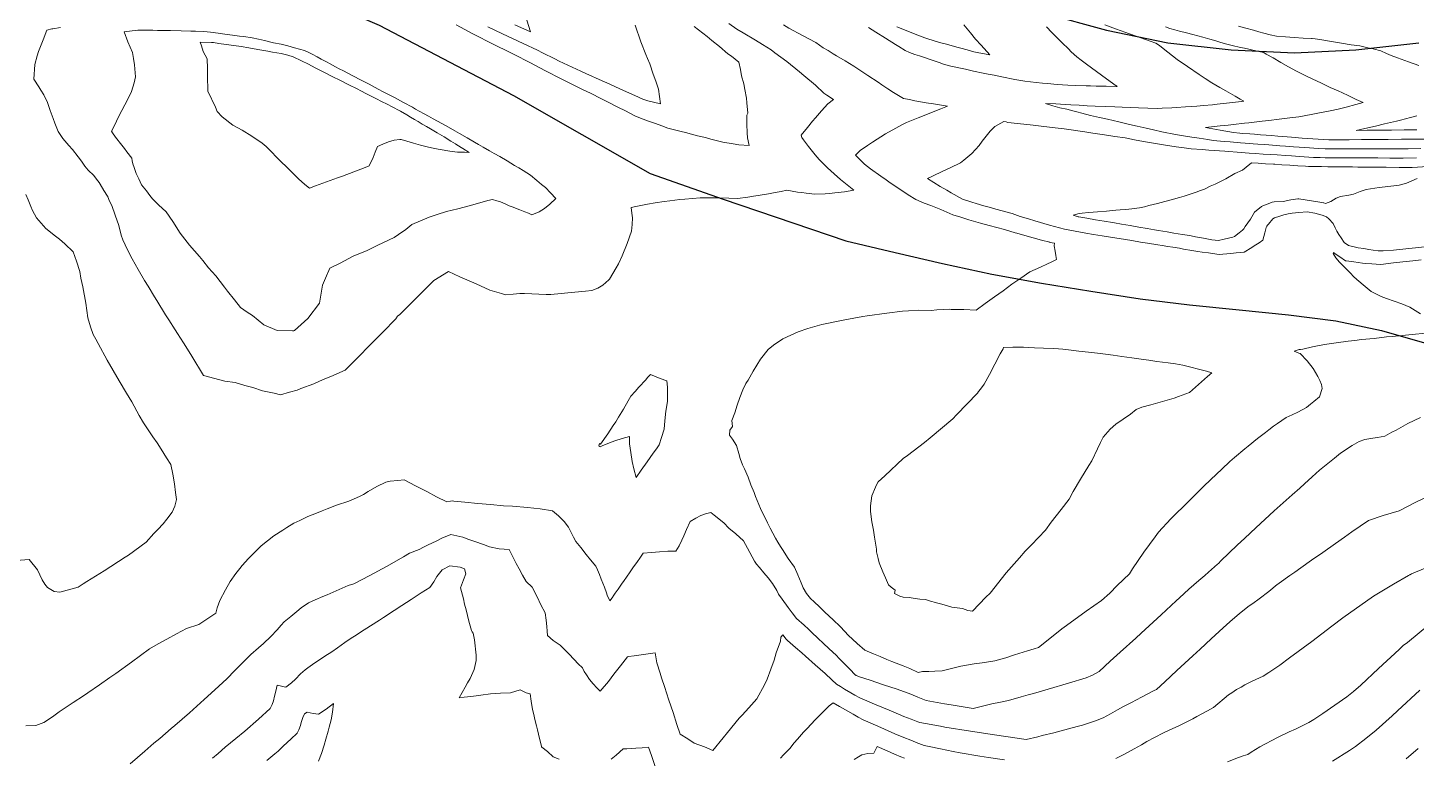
# Model space of a CAD drawing. Header units: inches. Extents: x 11351264 to 11356330, y 6702313 to 6706468.
# Drawn here: x 11355125 to 11355828, y 6704514 to 6704884 of the extents above; entities that cross this region are included whole.
import ezdxf

# ---------------------------------------------------------------- set-up
doc = ezdxf.new("R2010")
doc.units = ezdxf.units.IN
doc.header["$MEASUREMENT"] = 0
doc.layers.add('Shumate_Contours_clip1', color=7, linetype='Continuous', lineweight=0)
doc.layers.add('Shumate_Streets_clip1', color=7, linetype='Continuous')

msp = doc.modelspace()

# ---------------------------------------------------------------- linework, layer by layer
at = {"layer": 'Shumate_Contours_clip1'}
for points, elevation in [([(11355371.69, 6704885.25), (11355379.58, 6704881.65), (11355377.65, 6704887.57)], 1388), ([(11355141.74, 6704883.79), (11355137.88, 6704883.24), (11355137.42, 6704883.14), (11355134.82, 6704882.46), (11355132.97, 6704877.67), (11355130.68, 6704871.77), (11355130.01, 6704869.48), (11355128.81, 6704865.18), (11355128.25, 6704857.71), (11355130.78, 6704853.85), (11355131.83, 6704852.11), (11355133.29, 6704849.83), (11355135.25, 6704845.95), (11355136.61, 6704841.92), (11355138.04, 6704837.78), (11355138.98, 6704835.52), (11355140.56, 6704831.18), (11355142.96, 6704827.77), (11355145.95, 6704824.22), (11355147.82, 6704822.05), (11355150.67, 6704818.41), (11355152.44, 6704816.3), (11355154.07, 6704813.71), (11355155.76, 6704811.75), (11355158.65, 6704808.92), (11355159.99, 6704807.18), (11355161.31, 6704805.37), (11355161.92, 6704804.52), (11355163.78, 6704801.43), (11355165.63, 6704798.55), (11355165.67, 6704798.4), (11355165.75, 6704798.22), (11355166.63, 6704796.04), (11355167.7, 6704793.72), (11355169.47, 6704788.84), (11355171.24, 6704783.61), (11355172.51, 6704778.79), (11355173.34, 6704776.46), (11355174.42, 6704773.82), (11355176.25, 6704770.35), (11355177.97, 6704766.84), (11355181.1, 6704761.36), (11355184.25, 6704755.84), (11355186.05, 6704753.03), (11355189.28, 6704747.62), (11355190.51, 6704745.74), (11355194.94, 6704738.44), (11355196.59, 6704735.92), (11355199.76, 6704730.94), (11355200.94, 6704728.99), (11355204.03, 6704724.28), (11355206.83, 6704719.82), (11355208.26, 6704717.63), (11355214.19, 6704707.79), (11355224.97, 6704704.97), (11355230.07, 6704704.33), (11355235.05, 6704702.68), (11355239.01, 6704701.65), (11355244.04, 6704700.04), (11355249.82, 6704698.87), (11355253.14, 6704698), (11355257.63, 6704699.4), (11355261.45, 6704700.35), (11355263.36, 6704701.16), (11355269.94, 6704703.6), (11355274.73, 6704705.72), (11355278.53, 6704707.37), (11355285.72, 6704710.57), (11355292.47, 6704717.29), (11355298.12, 6704722.98), (11355304.86, 6704729.73), (11355311.43, 6704736.47), (11355312.2, 6704737.74), (11355313.5, 6704738.63), (11355319.2, 6704744.31), (11355324.67, 6704749.88), (11355330.59, 6704755.92), (11355338.09, 6704760.39), (11355343.71, 6704757.78), (11355352.09, 6704754.19), (11355359.05, 6704751.03), (11355364.85, 6704749.27), (11355366.86, 6704748.55), (11355370.72, 6704748.89), (11355374.13, 6704749.34), (11355376.45, 6704749.27), (11355387.41, 6704748.85), (11355389.89, 6704748.81), (11355401.95, 6704749.97), (11355407.31, 6704750.41), (11355410.52, 6704750.86), (11355413.64, 6704752.04), (11355416.15, 6704753.46), (11355419.2, 6704756.27), (11355419.38, 6704756.37), (11355419.52, 6704756.61), (11355422.88, 6704762.2), (11355424, 6704764.34), (11355425.93, 6704768.31), (11355428.46, 6704774.53), (11355430.65, 6704780.8), (11355430.94, 6704784.14), (11355431.19, 6704787.63), (11355430.86, 6704789.93), (11355430.42, 6704792.84), (11355432.88, 6704793.32), (11355436.27, 6704793.95), (11355438.68, 6704794.4), (11355442.69, 6704795.11), (11355447.13, 6704795.86), (11355449.95, 6704796.18), (11355452.54, 6704796.53), (11355455.05, 6704796.89), (11355457.68, 6704797.05), (11355465.31, 6704797.61), (11355471, 6704797.63), (11355475.16, 6704797.66), (11355479.95, 6704797.45), (11355484.29, 6704797.26), (11355489.52, 6704798.03), (11355492.43, 6704798.49), (11355494.73, 6704798.88), (11355499.95, 6704799.73), (11355503.26, 6704800.38), (11355506.4, 6704800.85), (11355509.2, 6704801.55), (11355514.68, 6704800.6), (11355516.8, 6704800.33), (11355519.05, 6704799.97), (11355523.33, 6704799.47), (11355528.54, 6704799.68), (11355530.83, 6704799.9), (11355533.55, 6704800.14), (11355538.42, 6704800.78), (11355543.16, 6704801.58), (11355536.38, 6704806.99), (11355533.1, 6704809.85), (11355529.81, 6704812.87), (11355525.64, 6704817.11), (11355523.52, 6704819.42), (11355520.13, 6704823.61), (11355517.64, 6704826.96), (11355516.77, 6704828.27), (11355516.42, 6704829.36), (11355519.65, 6704833.29), (11355522.24, 6704836.46), (11355523.72, 6704838.19), (11355526.71, 6704841.68), (11355530.01, 6704845.27), (11355532.76, 6704847.42), (11355529.45, 6704849.6), (11355528, 6704850.68), (11355523.76, 6704854.61), (11355517.9, 6704859.53), (11355515.61, 6704861.41), (11355509.21, 6704866.65), (11355503.23, 6704871.06), (11355501.31, 6704872.57), (11355496.96, 6704875.24), (11355493.38, 6704877.4), (11355487.12, 6704881.19), (11355483.92, 6704882.93), (11355479.88, 6704885.86)], 1394), ([(11355341.97, 6704885.13), (11355350.37, 6704880.7), (11355352.42, 6704879.63), (11355358.94, 6704876.21), (11355371.01, 6704870.29), (11355379.52, 6704865.9), (11355386.82, 6704862.12), (11355395.35, 6704857.72), (11355406.21, 6704852.39), (11355409.96, 6704850.58), (11355415.53, 6704847.68), (11355418.56, 6704846.19), (11355424.07, 6704843.34), (11355427.28, 6704841.8), (11355432.63, 6704839.05), (11355436.56, 6704837.55), (11355439.32, 6704836.51), (11355442.81, 6704835.2), (11355446.03, 6704834.02), (11355449.02, 6704832.9), (11355455.75, 6704831.2), (11355457.89, 6704830.64), (11355464.07, 6704829.07), (11355468.05, 6704828.21), (11355470.84, 6704827.38), (11355476.91, 6704825.8), (11355482.07, 6704824.99), (11355484.95, 6704824.56), (11355490.12, 6704824.07), (11355489.39, 6704828.08), (11355489.12, 6704830.52), (11355489.05, 6704834.86), (11355488.9, 6704839.46), (11355489.43, 6704840.5), (11355488.98, 6704845.66), (11355488.88, 6704848.01), (11355487.93, 6704852.42), (11355487.46, 6704855.35), (11355486.35, 6704859.41), (11355485.79, 6704862.64), (11355484.88, 6704866.35), (11355481.27, 6704869.3), (11355479.44, 6704870.53), (11355475.16, 6704874.19), (11355471.33, 6704877.19), (11355468.88, 6704879.24), (11355462.41, 6704884.27)], 1392), ([(11355357.96, 6704884.17), (11355365.36, 6704880.63), (11355370.49, 6704878.23), (11355375.8, 6704875.68), (11355383.04, 6704872.3), (11355385.63, 6704871), (11355391.89, 6704867.97), (11355394.12, 6704866.85), (11355404.94, 6704861.81), (11355407.61, 6704860.58), (11355415.75, 6704856.84), (11355418.14, 6704855.8), (11355426.55, 6704851.94), (11355432.38, 6704849.44), (11355436.39, 6704847.65), (11355438.9, 6704846.69), (11355445.34, 6704845.28), (11355444.29, 6704852.61), (11355442.88, 6704856.67), (11355441.62, 6704860.31), (11355439.84, 6704865.41), (11355438.65, 6704868.21), (11355437.92, 6704870.1), (11355435.36, 6704876.56), (11355432.45, 6704885.03)], 1390), ([(11355832.41, 6704729.17), (11355825.59, 6704728.57), (11355818.76, 6704727.9), (11355815.4, 6704727.52), (11355812.64, 6704727.28), (11355806.42, 6704726.51), (11355799.85, 6704725.97), (11355796.55, 6704725.53), (11355793.18, 6704725.19), (11355787.19, 6704724.4), (11355781.2, 6704723.49), (11355775.2, 6704722.32), (11355770.33, 6704721.05), (11355769.08, 6704720.97), (11355768.39, 6704720.96), (11355765.83, 6704720.12), (11355768.22, 6704719.07), (11355768.84, 6704718.86), (11355772.52, 6704715.23), (11355775.45, 6704711.39), (11355777.86, 6704707.28), (11355778.9, 6704705.23), (11355779.7, 6704703.23), (11355780.05, 6704701.14), (11355778.75, 6704696.96), (11355775.81, 6704694.71), (11355774.12, 6704693.33), (11355772.13, 6704691.55), (11355767.68, 6704689.18), (11355764.9, 6704687.97), (11355761.88, 6704686.53), (11355759.68, 6704685.02), (11355757.44, 6704683.5), (11355755.45, 6704682.11), (11355753.02, 6704680.32), (11355751.34, 6704679.05), (11355747.34, 6704675.85), (11355742.53, 6704672.02), (11355740.99, 6704670.73), (11355735.68, 6704666.34), (11355733.4, 6704664.3), (11355729.2, 6704660.48), (11355726.54, 6704657.91), (11355720.39, 6704651.95), (11355714.31, 6704645.88), (11355709.7, 6704641.43), (11355706.36, 6704638.09), (11355703.47, 6704635.36), (11355697.26, 6704628.58), (11355695.56, 6704626.24), (11355689.82, 6704618.36), (11355684.1, 6704609.95), (11355682.49, 6704607.49), (11355676.39, 6704601.59), (11355672.54, 6704597.77), (11355668.38, 6704593.95), (11355660.71, 6704588.63), (11355650.65, 6704581.38), (11355648.29, 6704579.59), (11355644.03, 6704576.19), (11355636.53, 6704570.27), (11355634.29, 6704569.59), (11355630.99, 6704568.55), (11355624.35, 6704566.49), (11355619.97, 6704565.05), (11355614.42, 6704563.39), (11355608.06, 6704562.45), (11355603.94, 6704561.89), (11355597.24, 6704560.73), (11355587.75, 6704558.47), (11355584.05, 6704558.21), (11355581.08, 6704558.15), (11355577.9, 6704558.09), (11355575.59, 6704557.6), (11355571.44, 6704559.52), (11355568.13, 6704561), (11355562.3, 6704563.17), (11355559.86, 6704564.19), (11355556.39, 6704565.64), (11355553.04, 6704567.02), (11355548.76, 6704568.84), (11355544.83, 6704572.23), (11355540.21, 6704576.46), (11355538.64, 6704578.29), (11355536.28, 6704580.88), (11355532.69, 6704584.24), (11355528.43, 6704588.16), (11355525.68, 6704590.74), (11355523.11, 6704593.27), (11355521.19, 6704594.98), (11355519.24, 6704597.44), (11355517.53, 6704600.36), (11355516.42, 6704602.86), (11355514.77, 6704606.89), (11355513.03, 6704610.85), (11355509.95, 6704615.21), (11355508.73, 6704617.16), (11355507.32, 6704619.33), (11355506.06, 6704621.33), (11355504.7, 6704623.44), (11355503.41, 6704625.5), (11355500.83, 6704630.52), (11355499.49, 6704633.21), (11355495.82, 6704640.48), (11355493.38, 6704646.51), (11355492.61, 6704648.64), (11355491.04, 6704652.5), (11355489.67, 6704656.42), (11355487.88, 6704660.54), (11355486.86, 6704662.6), (11355485.68, 6704665.79), (11355484.88, 6704668.37), (11355483.69, 6704672.37), (11355481.73, 6704675.6), (11355480.13, 6704677.58), (11355480.36, 6704680.2), (11355481.81, 6704681.93), (11355481.38, 6704685.06), (11355482.95, 6704688.88), (11355484.1, 6704692.72), (11355485.42, 6704696.6), (11355487, 6704700.53), (11355488.51, 6704703.71), (11355488.88, 6704704.28), (11355489.68, 6704705.5), (11355492.14, 6704709.95), (11355495.86, 6704716.12), (11355499.77, 6704720.98), (11355502.5, 6704723.1), (11355507.16, 6704726.39), (11355511.32, 6704728.27), (11355514.89, 6704729.89), (11355519.83, 6704731.5), (11355526.91, 6704733.58), (11355535.97, 6704735.46), (11355538.62, 6704735.99), (11355547.68, 6704737.62), (11355549.86, 6704737.96), (11355559.75, 6704739.35), (11355567.8, 6704740.37), (11355570.77, 6704740.57), (11355575.97, 6704740.77), (11355582.27, 6704740.76), (11355585.02, 6704741), (11355591.46, 6704741.33), (11355592.4, 6704741.23), (11355594.88, 6704741.17), (11355598.68, 6704741.11), (11355604.97, 6704740.93), (11355609.63, 6704744.21), (11355614.27, 6704747.51), (11355618.65, 6704750.69), (11355623.1, 6704753.97), (11355627.53, 6704757.11), (11355632.11, 6704760.2), (11355637.55, 6704762.63), (11355641.07, 6704764.32), (11355642.95, 6704765.18), (11355645.62, 6704766.52), (11355645.31, 6704768.58), (11355644.9, 6704770.65), (11355644.49, 6704773.45), (11355644.64, 6704774.78), (11355642.33, 6704775.15), (11355642.19, 6704775.19), (11355638.08, 6704776.31), (11355633.88, 6704777.46), (11355629.69, 6704778.62), (11355625.49, 6704779.78), (11355624.7, 6704780.04), (11355619.25, 6704781.58), (11355615.41, 6704782.66), (11355611.55, 6704783.73), (11355607.17, 6704784.91), (11355601.29, 6704786.6), (11355597.24, 6704787.83), (11355593.2, 6704789.08), (11355587.08, 6704791.84), (11355582.12, 6704793.75), (11355578.74, 6704795.03), (11355574.52, 6704796.79), (11355570.66, 6704799.27), (11355566.4, 6704801.98), (11355561.54, 6704805.27), (11355559.44, 6704806.75), (11355556.73, 6704808.61), (11355551.56, 6704812.29), (11355548.45, 6704814.76), (11355543.95, 6704819.26), (11355546.37, 6704821.69), (11355550.01, 6704824.11), (11355552.58, 6704825.85), (11355559.12, 6704830), (11355564.32, 6704832.87), (11355567.8, 6704834.73), (11355569.73, 6704835.77), (11355575.58, 6704838.22), (11355579.51, 6704839.65), (11355583.31, 6704841.16), (11355587.07, 6704842.7), (11355590.51, 6704844.06), (11355585.36, 6704844.84), (11355583.37, 6704845.18), (11355579.67, 6704845.76), (11355573.97, 6704846.81), (11355571.33, 6704847.35), (11355568.27, 6704847.98), (11355563.2, 6704851.01), (11355560.35, 6704852.81), (11355557.28, 6704854.89), (11355555.41, 6704856.13), (11355550.21, 6704859.6), (11355543.04, 6704864.2), (11355538.75, 6704866.91), (11355534.42, 6704869.58), (11355532.66, 6704870.58), (11355530.05, 6704872.21), (11355527.61, 6704873.59), (11355523.88, 6704876.25), (11355517.15, 6704879.79), (11355510.2, 6704883.44), (11355507.47, 6704885.18)], 1396), ([(11355640.53, 6704884.1), (11355643.29, 6704881.29), (11355645.92, 6704878.67), (11355648.52, 6704876.03), (11355651.66, 6704873.02), (11355653.14, 6704871.59), (11355655.86, 6704869.03), (11355658.15, 6704867.31), (11355660.85, 6704865.23), (11355665.87, 6704861.52), (11355670.9, 6704857.84), (11355675.76, 6704854.37), (11355675.93, 6704854.25), (11355676.25, 6704854.02), (11355675.95, 6704854.03), (11355675.88, 6704854.03), (11355670.84, 6704854.13), (11355665.72, 6704854.23), (11355662.84, 6704854.3), (11355660.59, 6704854.34), (11355655.46, 6704854.45), (11355651.36, 6704854.67), (11355645.91, 6704854.98), (11355641.06, 6704855.45), (11355638.55, 6704855.71), (11355635.32, 6704856.03), (11355629.57, 6704856.64), (11355624.5, 6704857.58), (11355618.02, 6704858.86), (11355614.09, 6704859.65), (11355611.12, 6704860.25), (11355608.59, 6704860.74), (11355603.63, 6704861.81), (11355599.55, 6704862.69), (11355592.25, 6704864.27), (11355588.54, 6704865.28), (11355586.32, 6704866.05), (11355583.7, 6704866.94), (11355581.29, 6704867.78), (11355578.87, 6704868.6), (11355576.26, 6704869.5), (11355574.03, 6704870.26), (11355571.23, 6704871.23), (11355569.07, 6704872.17), (11355565.9, 6704874.19), (11355564.11, 6704875.27), (11355559.14, 6704878.39), (11355554.16, 6704881.52), (11355550.59, 6704883.8)], 1398), ([(11355598.72, 6704885.17), (11355602.09, 6704881.16), (11355604.69, 6704878.01), (11355607.5, 6704874.87), (11355611.93, 6704870.05), (11355605.51, 6704871.25), (11355603.89, 6704871.61), (11355600.37, 6704872.54), (11355597.21, 6704873.39), (11355595.16, 6704873.94), (11355589.94, 6704875.34), (11355587.74, 6704875.93), (11355584.72, 6704876.74), (11355578.99, 6704878.63), (11355574.94, 6704880.18), (11355573.02, 6704880.96), (11355569.91, 6704882.17), (11355567.1, 6704883.35), (11355564.85, 6704884.24)], 1400), ([(11355670.07, 6704885.22), (11355675.5, 6704883.22), (11355678.31, 6704882.2), (11355680.24, 6704881.48), (11355682.64, 6704880.6), (11355686.37, 6704879.29), (11355690.11, 6704877.99), (11355693.07, 6704876.98), (11355695.97, 6704875.98), (11355697.66, 6704874.76), (11355699.63, 6704873.16), (11355701.94, 6704871.32), (11355704.28, 6704869.51), (11355706.63, 6704867.71), (11355711.9, 6704864.06), (11355717.82, 6704860.12), (11355720.81, 6704858.1), (11355724.18, 6704855.91), (11355728.25, 6704853.55), (11355731.37, 6704851.74), (11355735.96, 6704849.15), (11355738.58, 6704847.65), (11355740.43, 6704846.62), (11355737.69, 6704846.31), (11355731.59, 6704845.6), (11355726.91, 6704845.04), (11355724.56, 6704844.77), (11355720.07, 6704844.34), (11355716.69, 6704844.01), (11355710.9, 6704843.68), (11355706.28, 6704843.4), (11355703.96, 6704843.27), (11355699.12, 6704843.02), (11355696.97, 6704842.91), (11355691.84, 6704843.07), (11355687.18, 6704843.21), (11355683.17, 6704843.36), (11355678.93, 6704843.53), (11355675.2, 6704843.69), (11355670.24, 6704843.91), (11355665.28, 6704844.08), (11355661.16, 6704844.29), (11355657.04, 6704844.51), (11355652.91, 6704844.73), (11355650.01, 6704844.9), (11355645.29, 6704845.16), (11355640.12, 6704845.44), (11355643.82, 6704844.21), (11355647.33, 6704843.12), (11355650.91, 6704842.49), (11355653.93, 6704841.67), (11355656, 6704841.17), (11355658.42, 6704840.52), (11355662.92, 6704839.39), (11355667.44, 6704838.3), (11355671.49, 6704837.48), (11355677.21, 6704836.09), (11355681.81, 6704835.01), (11355684.06, 6704834.49), (11355686.41, 6704833.94), (11355691, 6704832.88), (11355694.71, 6704832.01), (11355698.97, 6704831.03), (11355705.85, 6704829.78), (11355710.85, 6704828.92), (11355714.02, 6704828.43), (11355717.8, 6704827.79), (11355722.2, 6704827.13), (11355724.82, 6704826.69), (11355730.43, 6704826.22), (11355733.49, 6704825.94), (11355738.7, 6704825.51), (11355741.08, 6704825.32), (11355745.09, 6704825), (11355747.57, 6704824.82), (11355750.95, 6704824.6), (11355753.08, 6704824.44), (11355758.58, 6704824.04), (11355761.41, 6704823.83), (11355765.46, 6704823.53), (11355771.22, 6704823.11), (11355778.22, 6704822.61), (11355781.48, 6704822.54), (11355784.12, 6704822.49), (11355787.43, 6704822.45), (11355790.14, 6704822.43), (11355797, 6704822.5), (11355804, 6704822.54), (11355810.58, 6704822.51), (11355817.15, 6704822.46), (11355823.55, 6704822.54), (11355829.94, 6704822.62)], 1396), ([(11355700.86, 6704884.13), (11355703.01, 6704883.36), (11355705.58, 6704882.64), (11355707.91, 6704881.99), (11355711.42, 6704881.1), (11355714.62, 6704880.28), (11355719.58, 6704878.97), (11355723.19, 6704878.01), (11355726.25, 6704877.09), (11355728.78, 6704876.31), (11355731.82, 6704875.46), (11355734.45, 6704874.75), (11355738.66, 6704873.77), (11355740.67, 6704873.31), (11355742.89, 6704872.8), (11355747.13, 6704871.85), (11355750.52, 6704871.11), (11355751.72, 6704870.42), (11355755.23, 6704868.41), (11355759.14, 6704866.18), (11355763.05, 6704863.96), (11355766.97, 6704861.74), (11355771.85, 6704859.38), (11355774.93, 6704857.92), (11355779.71, 6704855.64), (11355784.13, 6704853.53), (11355788.16, 6704851.74), (11355790.3, 6704850.76), (11355793.15, 6704849.42), (11355797.3, 6704847.5), (11355800.69, 6704845.93), (11355797.04, 6704844.89), (11355792.25, 6704843.52), (11355788.16, 6704842.58), (11355784.12, 6704841.76), (11355778.75, 6704840.71), (11355774.46, 6704839.86), (11355768.26, 6704838.68), (11355763.6, 6704838.1), (11355758.31, 6704837.45), (11355753.02, 6704836.82), (11355749.64, 6704836.43), (11355742.98, 6704835.68), (11355740.71, 6704835.42), (11355735.14, 6704834.8), (11355732.42, 6704834.51), (11355728.46, 6704834.08), (11355720.93, 6704833.27), (11355728.47, 6704831.89), (11355735.24, 6704830.7), (11355738.36, 6704830.41), (11355739.83, 6704830.28), (11355743.36, 6704829.99), (11355745.74, 6704829.82), (11355748.86, 6704829.57), (11355751.65, 6704829.36), (11355754.35, 6704829.14), (11355757.55, 6704828.91), (11355759.85, 6704828.72), (11355762.33, 6704828.53), (11355764.52, 6704828.35), (11355769.93, 6704827.94), (11355775.34, 6704827.52), (11355780.75, 6704827.11), (11355783.43, 6704827.05), (11355786.19, 6704827.01), (11355793.63, 6704827.09), (11355800, 6704827.16), (11355806.36, 6704827.22), (11355813.35, 6704827.21), (11355820.18, 6704827.28), (11355825.74, 6704827.33), (11355832.12, 6704827.39)], 1394), ([(11355737.7, 6704884.59), (11355741.49, 6704883.5), (11355745.25, 6704882.44), (11355747.95, 6704881.72), (11355750.51, 6704881.03), (11355753.75, 6704880.19), (11355756.98, 6704879.49), (11355761.4, 6704879.13), (11355765.89, 6704878.8), (11355770.41, 6704878.48), (11355774.7, 6704878.2), (11355774.9, 6704878.19), (11355776.47, 6704878.09), (11355779.8, 6704877.57), (11355784.8, 6704876.78), (11355789.79, 6704875.97), (11355794.77, 6704875.12), (11355799.09, 6704874.54), (11355803.18, 6704873.61), (11355805.91, 6704872.97), (11355809.7, 6704871.98), (11355812.63, 6704870.65), (11355814.98, 6704869.66), (11355818.21, 6704868.54), (11355823.64, 6704866.54), (11355828.85, 6704864.58)], 1392), ([(11355827.84, 6704839.12), (11355824.65, 6704838.27), (11355819.62, 6704837.02), (11355817.58, 6704836.51), (11355811.56, 6704835.07), (11355807.01, 6704833.9), (11355801.61, 6704832.72), (11355797.27, 6704831.79), (11355802.75, 6704831.86), (11355808.74, 6704831.92), (11355809.57, 6704831.92), (11355815.15, 6704831.98), (11355821.54, 6704832.05), (11355827.92, 6704832.11)], 1392), ([(11355831.81, 6704772.96), (11355827.22, 6704772.46), (11355823.95, 6704772.12), (11355816.16, 6704771.23), (11355810.91, 6704770.81), (11355808.36, 6704770.82), (11355805.79, 6704771.24), (11355803.61, 6704771.6), (11355801.1, 6704771.99), (11355798.27, 6704772.41), (11355793.32, 6704773.58), (11355791.23, 6704775.09), (11355789.7, 6704777.5), (11355788.43, 6704779.06), (11355787.41, 6704780.86), (11355786.68, 6704782.52), (11355785.65, 6704784.64), (11355783.48, 6704787.09), (11355782.16, 6704788.08), (11355780.1, 6704788.98), (11355776.36, 6704789.96), (11355772.39, 6704790.54), (11355768.21, 6704790.29), (11355764.92, 6704789.84), (11355762.85, 6704789.54), (11355761.4, 6704789.24), (11355760.58, 6704789.12), (11355758.68, 6704788.47), (11355755.96, 6704787.59), (11355755.1, 6704787.13), (11355752.81, 6704784.37), (11355752.36, 6704783.8), (11355752.07, 6704783.3), (11355751.74, 6704782.74), (11355750.98, 6704779.92), (11355749.94, 6704776.3), (11355748.21, 6704774.93), (11355745.62, 6704773.43), (11355744.49, 6704772.6), (11355740.51, 6704770.24), (11355736.58, 6704769.82), (11355733.75, 6704769.58), (11355729.81, 6704769.2), (11355727.85, 6704769.08), (11355724.56, 6704769.54), (11355722.49, 6704769.79), (11355719.27, 6704770.25), (11355717.12, 6704770.55), (11355714.06, 6704771.01), (11355709.91, 6704771.77), (11355707.81, 6704772.14), (11355704.46, 6704772.69), (11355702, 6704773.09), (11355699.03, 6704773.56), (11355696.83, 6704773.91), (11355691.66, 6704774.74), (11355688.07, 6704775.33), (11355683.71, 6704776.05), (11355680.58, 6704776.58), (11355675.08, 6704777.47), (11355668.66, 6704778.5), (11355664.3, 6704779.19), (11355660.51, 6704779.77), (11355655.02, 6704780.76), (11355649.67, 6704781.77), (11355642.07, 6704783.89), (11355634.66, 6704786.01), (11355631.46, 6704786.97), (11355627.29, 6704788.22), (11355623.16, 6704789.69), (11355615.02, 6704791.99), (11355611.6, 6704792.88), (11355608.81, 6704793.63), (11355604.95, 6704794.77), (11355602.79, 6704795.41), (11355598.04, 6704797.07), (11355592.35, 6704800.21), (11355590.23, 6704801.49), (11355586.72, 6704803.48), (11355580.36, 6704807.42), (11355582.91, 6704808.62), (11355588.06, 6704811.11), (11355591.82, 6704812.78), (11355597.1, 6704815.45), (11355598.76, 6704816.79), (11355602.78, 6704820.05), (11355606.47, 6704824.21), (11355608.07, 6704826.28), (11355612.08, 6704831.43), (11355614.5, 6704833.81), (11355618.95, 6704836.27), (11355620.18, 6704836.06), (11355621.08, 6704835.8), (11355629.03, 6704834.98), (11355633.89, 6704834.37), (11355639.25, 6704833.79), (11355646.4, 6704832.86), (11355649.56, 6704832.51), (11355659.93, 6704831.13), (11355664.1, 6704830.4), (11355669.89, 6704829.56), (11355675.13, 6704828.76), (11355680.39, 6704827.95), (11355685.17, 6704827), (11355689.57, 6704826.12), (11355696.71, 6704825), (11355700.82, 6704824.35), (11355706.09, 6704823.52), (11355710.28, 6704822.95), (11355713.84, 6704822.47), (11355719.25, 6704822.08), (11355722.78, 6704821.82), (11355730.77, 6704821.24), (11355739.03, 6704820.62), (11355743.16, 6704820.32), (11355746.28, 6704820.11), (11355750.24, 6704819.83), (11355757.31, 6704819.35), (11355761.49, 6704819.05), (11355764.54, 6704818.84), (11355768.58, 6704818.54), (11355775.67, 6704818.08), (11355778.94, 6704818.02), (11355781.5, 6704817.98), (11355784.81, 6704817.93), (11355788.11, 6704817.9), (11355790.77, 6704817.88), (11355794.09, 6704817.86), (11355801.65, 6704817.89), (11355808.22, 6704817.83), (11355814.3, 6704817.77), (11355820.96, 6704817.7), (11355827.76, 6704817.84)], 1398), ([(11355828.07, 6704807.44), (11355822.64, 6704805.08), (11355819, 6704804.11), (11355816.25, 6704803.73), (11355808.83, 6704802.95), (11355802.26, 6704801.93), (11355799.27, 6704800.92), (11355795.88, 6704799.58), (11355793.48, 6704799.09), (11355789.31, 6704798.28), (11355787.19, 6704797.45), (11355784.34, 6704795.82), (11355781.75, 6704794.76), (11355780.83, 6704795.09), (11355780.74, 6704795.11), (11355777.79, 6704795.62), (11355774.62, 6704796.16), (11355771.46, 6704796.69), (11355768.3, 6704797.22), (11355768.06, 6704797.22), (11355767.77, 6704797.2), (11355764.21, 6704796.58), (11355760.31, 6704795.86), (11355755.67, 6704795.62), (11355754.74, 6704795.4), (11355752.79, 6704794.69), (11355749.96, 6704793.6), (11355749.42, 6704793.24), (11355745.85, 6704790.41), (11355743.83, 6704786.96), (11355741.1, 6704783.14), (11355740.38, 6704781.98), (11355739.68, 6704781.33), (11355738, 6704780.01), (11355735.61, 6704778.1), (11355734.76, 6704777.74), (11355732.69, 6704777.29), (11355730.54, 6704776.79), (11355727.54, 6704776.12), (11355724.25, 6704776.51), (11355720.08, 6704777.27), (11355715.89, 6704778.01), (11355713.81, 6704778.37), (11355711.67, 6704778.74), (11355709.43, 6704779.13), (11355707.23, 6704779.5), (11355705.04, 6704779.87), (11355701.55, 6704780.46), (11355699.45, 6704780.8), (11355697.3, 6704781.16), (11355695.16, 6704781.53), (11355691.58, 6704782.13), (11355687.23, 6704782.87), (11355682.87, 6704783.61), (11355678.52, 6704784.36), (11355675.02, 6704784.95), (11355674, 6704785.12), (11355669.68, 6704785.86), (11355665.35, 6704786.59), (11355661.03, 6704787.33), (11355656.94, 6704788.03), (11355656.68, 6704788.08), (11355654.06, 6704788.87), (11355657.07, 6704789.67), (11355658.57, 6704789.9), (11355661.77, 6704790.19), (11355664.13, 6704790.39), (11355666.39, 6704790.59), (11355671, 6704790.98), (11355675.62, 6704791.41), (11355677.91, 6704791.54), (11355680.68, 6704791.71), (11355683.78, 6704792.04), (11355687.62, 6704792.6), (11355690.21, 6704793.19), (11355692.34, 6704793.74), (11355696.67, 6704794.87), (11355700.36, 6704795.79), (11355703.64, 6704796.68), (11355707.8, 6704797.82), (11355710.24, 6704798.55), (11355713.74, 6704799.68), (11355716.3, 6704800.52), (11355718.53, 6704801.41), (11355720.47, 6704802.1), (11355723.39, 6704803.53), (11355725.93, 6704804.65), (11355727.94, 6704805.67), (11355731.3, 6704807.32), (11355735.88, 6704809.94), (11355739.73, 6704811.63), (11355741.65, 6704813.11), (11355744.31, 6704815.41), (11355747.62, 6704815.2), (11355751.42, 6704814.95), (11355755.36, 6704814.69), (11355756.03, 6704814.64), (11355759.59, 6704814.41), (11355763.61, 6704814.15), (11355767.64, 6704813.88), (11355771.66, 6704813.61), (11355773.11, 6704813.52), (11355776.38, 6704813.48), (11355779.66, 6704813.44), (11355782.94, 6704813.4), (11355785.5, 6704813.38), (11355788.8, 6704813.34), (11355792.11, 6704813.31), (11355795.41, 6704813.28), (11355798.07, 6704813.25), (11355799.31, 6704813.25), (11355805.87, 6704813.19), (11355812.44, 6704813.12), (11355819, 6704813.05), (11355824.74, 6704812.99), (11355825.55, 6704813), (11355838.75, 6704813.8)], 1400), ([(11355124.27, 6704799.44), (11355125.4, 6704796.64), (11355126.73, 6704793.26), (11355127.65, 6704791.29), (11355129.63, 6704787.55), (11355134.39, 6704782.2), (11355139.26, 6704778.23), (11355141.23, 6704776.81), (11355144.05, 6704774.42), (11355148.21, 6704770.32), (11355149.79, 6704765.62), (11355151.5, 6704760.44), (11355152.13, 6704756.99), (11355153.08, 6704752.7), (11355154.55, 6704744.4), (11355155.54, 6704737.05), (11355156.97, 6704732.35), (11355158.32, 6704728.49), (11355159.62, 6704726.13), (11355160.9, 6704724.01), (11355165.37, 6704715.63), (11355171.44, 6704705.12), (11355175.23, 6704698.84), (11355177.87, 6704694.47), (11355181.6, 6704687.61), (11355183.73, 6704683.78), (11355186.46, 6704679.74), (11355188.54, 6704676.72), (11355190.65, 6704673.71), (11355192.74, 6704670.57), (11355195.48, 6704666.16), (11355197.62, 6704662.73), (11355198.58, 6704657.84), (11355199.39, 6704652.92), (11355199.99, 6704648.54), (11355200.39, 6704645.06), (11355199.69, 6704641.71), (11355198.28, 6704638.73), (11355195.57, 6704635.05), (11355193.71, 6704632.81), (11355190.94, 6704629.96), (11355189.07, 6704627.8), (11355185.08, 6704623.46), (11355176.17, 6704616.99), (11355174.45, 6704615.82), (11355163.85, 6704608.94), (11355155.02, 6704603.56), (11355153.26, 6704602.35), (11355150.72, 6704600.79), (11355141.52, 6704598.18), (11355138.61, 6704598.59), (11355135.16, 6704600.61), (11355133.83, 6704602.3), (11355132.44, 6704604.39), (11355130.16, 6704609.44), (11355125.86, 6704614.65), (11355119.41, 6704614.19)], 1396), ([(11355830.18, 6704766.31), (11355825.96, 6704765.81), (11355820.83, 6704765.26), (11355816.07, 6704764.73), (11355809.71, 6704764.02), (11355807.42, 6704764.14), (11355805.13, 6704764.29), (11355801.9, 6704764.49), (11355800.43, 6704764.69), (11355798.25, 6704764.97), (11355796.07, 6704765.25), (11355792.09, 6704765.75), (11355791.77, 6704765.84), (11355788.92, 6704767.81), (11355786.11, 6704769.74), (11355785.94, 6704770.26), (11355785.77, 6704769.85), (11355785.68, 6704769.5), (11355787.02, 6704767.4), (11355788.72, 6704765.16), (11355792.01, 6704762.01), (11355794.36, 6704759.52), (11355795.86, 6704757.96), (11355797.6, 6704756.33), (11355801.79, 6704752.81), (11355804.87, 6704750.3), (11355809.91, 6704747.83), (11355812.56, 6704746.83), (11355816.38, 6704745.38), (11355820.27, 6704744.08), (11355824.33, 6704742.37), (11355829.72, 6704739.04)], 1396), ([(11355829.75, 6704686.52), (11355823.33, 6704683.49), (11355821.06, 6704682.22), (11355817.5, 6704680.2), (11355815.34, 6704679.1), (11355811.79, 6704677.17), (11355807.95, 6704676.38), (11355805.66, 6704676.13), (11355801.7, 6704675.42), (11355798.82, 6704674.44), (11355795.27, 6704672.39), (11355789.32, 6704668.51), (11355786.34, 6704665.91), (11355782.92, 6704663.23), (11355778.74, 6704659.96), (11355774.89, 6704656.58), (11355771.06, 6704653), (11355768.73, 6704650.88), (11355764.93, 6704647.49), (11355755.7, 6704639.33), (11355746.4, 6704630.77), (11355740.85, 6704625.54), (11355737.06, 6704621.92), (11355728.85, 6704614.03), (11355727.51, 6704612.75), (11355727.13, 6704612.39), (11355722.53, 6704608.32), (11355720.64, 6704606.69), (11355717.6, 6704604.02), (11355712.6, 6704599.75), (11355710.2, 6704597.45), (11355707.89, 6704595.34), (11355706.2, 6704593.79), (11355698.54, 6704586.76), (11355694.49, 6704583.03), (11355688.51, 6704577.53), (11355685.74, 6704574.98), (11355677.92, 6704567.81), (11355672.83, 6704563.21), (11355667.2, 6704558.13), (11355663.77, 6704556.23), (11355660.64, 6704554.9), (11355651.78, 6704552.13), (11355641.37, 6704549.07), (11355633.92, 6704546.95), (11355631.35, 6704546.22), (11355627.84, 6704545.25), (11355621.33, 6704543.36), (11355617.32, 6704542.63), (11355612.86, 6704541.67), (11355606.19, 6704540.07), (11355603.42, 6704539.4), (11355592.38, 6704541.15), (11355588.91, 6704541.71), (11355579.72, 6704543.32), (11355575.51, 6704545.08), (11355571.89, 6704546.56), (11355565.01, 6704549.05), (11355558.17, 6704551.4), (11355551.34, 6704553.69), (11355545.46, 6704555.57), (11355544.47, 6704555.98), (11355544.29, 6704556.09), (11355544.17, 6704556.16), (11355544.01, 6704556.25), (11355540.91, 6704559.41), (11355537.5, 6704562.84), (11355535.61, 6704564.71), (11355534.09, 6704566.25), (11355530.67, 6704569.61), (11355527.6, 6704572.46), (11355525.02, 6704574.83), (11355521.77, 6704577.89), (11355520.13, 6704579.43), (11355517.98, 6704581.42), (11355514.15, 6704584.89), (11355511.95, 6704587.66), (11355509.81, 6704590.45), (11355506.9, 6704594.58), (11355505, 6704597.2), (11355504.1, 6704599), (11355501.96, 6704602.66), (11355499.78, 6704605.37), (11355497.57, 6704608.06), (11355495.33, 6704610.72), (11355493.84, 6704612.38), (11355492.88, 6704613.87), (11355489.32, 6704620.39), (11355487.28, 6704624.13), (11355483.37, 6704627.66), (11355479.9, 6704630.58), (11355477.3, 6704633.32), (11355472.48, 6704637.17), (11355470.71, 6704638.45), (11355468.07, 6704637.82), (11355465.72, 6704637.04), (11355463.13, 6704635.57), (11355460.38, 6704633.99), (11355458.47, 6704629.92), (11355457.09, 6704626.75), (11355456.16, 6704624.49), (11355454.75, 6704621.7), (11355453.04, 6704618.98), (11355451.25, 6704619.01), (11355449.01, 6704618.91), (11355444.88, 6704618.67), (11355440.72, 6704618.31), (11355436.54, 6704617.86), (11355435.58, 6704616.47), (11355434.81, 6704615.37), (11355433.64, 6704613.7), (11355431.38, 6704610.49), (11355429.97, 6704608.46), (11355428.13, 6704605.84), (11355426.89, 6704604.05), (11355425.58, 6704602.18), (11355423.86, 6704599.74), (11355422.4, 6704597.66), (11355421.7, 6704596.67), (11355420.79, 6704595.41), (11355419.63, 6704593.82), (11355418.36, 6704596.68), (11355417.95, 6704597.83), (11355416.93, 6704600.65), (11355416.13, 6704602.77), (11355415.36, 6704604.73), (11355414.42, 6704607.18), (11355413.46, 6704609.57), (11355412.62, 6704611.39), (11355409.86, 6704614.52), (11355407.74, 6704617.23), (11355405.04, 6704620.73), (11355402.56, 6704623.81), (11355401.28, 6704626.1), (11355398.69, 6704631.02), (11355396.53, 6704633.89), (11355393.77, 6704636.79), (11355390.62, 6704639.33), (11355384.46, 6704640.37), (11355378.09, 6704641.07), (11355370.4, 6704641.66), (11355365.91, 6704641.86), (11355359.38, 6704642.49), (11355352.85, 6704643.11), (11355346.31, 6704643.72), (11355340.73, 6704644.21), (11355339.85, 6704644.37), (11355339.15, 6704644.17), (11355337.23, 6704643.95), (11355332.05, 6704646.41), (11355327.05, 6704649.11), (11355325, 6704650.15), (11355321.38, 6704652.07), (11355315.7, 6704655.03), (11355312.48, 6704654.74), (11355308.5, 6704654.34), (11355306.43, 6704653.8), (11355301.76, 6704651.67), (11355297.46, 6704649.04), (11355295.14, 6704647.65), (11355293.04, 6704646.59), (11355288.86, 6704644.68), (11355287.68, 6704644.31), (11355281.39, 6704642.24), (11355276.68, 6704640.41), (11355274.16, 6704639.42), (11355271.26, 6704638.22), (11355266.95, 6704636.42), (11355262.79, 6704634.5), (11355259.75, 6704633.14), (11355256.3, 6704630.85), (11355254.25, 6704629.54), (11355249.62, 6704626.7), (11355243.28, 6704621.63), (11355240.35, 6704618.75), (11355236.82, 6704615.15), (11355233.75, 6704611.74), (11355232.56, 6704610.13), (11355230.52, 6704607.69), (11355227.66, 6704603.62), (11355225.29, 6704599.44), (11355222.36, 6704593.93), (11355221.07, 6704590.29), (11355220.3, 6704587.54), (11355215.86, 6704584.47), (11355211.84, 6704581.89), (11355205.5, 6704579.75), (11355200.39, 6704577.13), (11355195.65, 6704574.37), (11355191.27, 6704572.11), (11355186.88, 6704569.48), (11355177.77, 6704562.83), (11355169.7, 6704557.06), (11355166.81, 6704555.08), (11355161.59, 6704551.4), (11355155.53, 6704547.31), (11355153.44, 6704545.84), (11355148.16, 6704542.33), (11355145.2, 6704540.37), (11355141.04, 6704537.61), (11355137.66, 6704535.12), (11355133.28, 6704532.3), (11355129.34, 6704530.8), (11355124.16, 6704530.6)], 1394), ([(11355834.82, 6704647.31), (11355827.13, 6704643.61), (11355818.91, 6704639.41), (11355810.84, 6704636.96), (11355803.4, 6704634.38), (11355794.98, 6704628.74), (11355791.39, 6704625.99), (11355786.75, 6704622.85), (11355780.35, 6704618.22), (11355774.7, 6704614.35), (11355769.2, 6704610.45), (11355766.21, 6704608.35), (11355763.66, 6704606.56), (11355758.35, 6704602.81), (11355757.64, 6704602.3), (11355757.2, 6704602.01), (11355752.99, 6704598.61), (11355748.09, 6704594.89), (11355744.93, 6704592.52), (11355743.17, 6704591.23), (11355738.29, 6704587.46), (11355733.31, 6704583.19), (11355729.99, 6704580.15), (11355723.96, 6704574.61), (11355718.28, 6704569.38), (11355714.64, 6704566.02), (11355706.57, 6704558.57), (11355700.42, 6704552.91), (11355696.15, 6704548.96), (11355695.06, 6704548.41), (11355691.57, 6704546.59), (11355688.56, 6704545.03), (11355683.6, 6704542.45), (11355679.61, 6704540.38), (11355676.57, 6704538.69), (11355672.9, 6704536.62), (11355669.2, 6704534.65), (11355665.43, 6704533.04), (11355658.8, 6704530.98), (11355656.17, 6704530.17), (11355647.3, 6704527.82), (11355644.33, 6704527.08), (11355638.35, 6704525.64), (11355636.18, 6704525.09), (11355630.29, 6704523.61), (11355627.92, 6704524.02), (11355626.86, 6704524.14), (11355614.34, 6704526.02), (11355602.15, 6704527.87), (11355589.14, 6704529.99), (11355586.99, 6704530.4), (11355576.54, 6704532.34), (11355575.5, 6704532.67), (11355572.05, 6704533.87), (11355568.39, 6704535.36), (11355565.68, 6704536.51), (11355561, 6704538.45), (11355553.6, 6704541.56), (11355546.2, 6704544.67), (11355543.66, 6704546.12), (11355541.58, 6704547.3), (11355538.38, 6704549.15), (11355536.31, 6704550.4), (11355534.34, 6704551.59), (11355532.02, 6704553.83), (11355528.57, 6704557), (11355523.6, 6704561.47), (11355518.62, 6704565.9), (11355516.73, 6704567.55), (11355513.63, 6704570.27), (11355509.58, 6704573.77), (11355508.87, 6704574.44), (11355507.15, 6704576.65), (11355506.12, 6704575.38), (11355506, 6704573.45), (11355503.86, 6704567.46), (11355502.81, 6704563.83), (11355501.05, 6704559.19), (11355499.26, 6704554.17), (11355497.92, 6704551.27), (11355494.06, 6704544.18), (11355489.95, 6704539.76), (11355486.54, 6704535.96), (11355485.13, 6704534.41), (11355479.16, 6704527.16), (11355477.04, 6704524.54), (11355471.79, 6704518.03), (11355467.55, 6704519.92), (11355462.41, 6704521.87), (11355459.08, 6704523.93), (11355455.22, 6704526.37), (11355453.58, 6704531.32), (11355451.64, 6704537.29), (11355449.55, 6704543.61), (11355448.33, 6704547.24), (11355447.44, 6704549.93), (11355445.78, 6704554.94), (11355445.08, 6704557.15), (11355443.47, 6704562.4), (11355442.68, 6704567.44), (11355439.15, 6704566.98), (11355435.61, 6704566.51), (11355432.07, 6704566.03), (11355429.17, 6704565.62), (11355428.56, 6704565.55), (11355425.11, 6704560.97), (11355421.78, 6704556.67), (11355418.93, 6704553.09), (11355414.81, 6704548.04), (11355413.07, 6704549.83), (11355411.23, 6704551.9), (11355409.47, 6704554.06), (11355407.79, 6704556.3), (11355406.74, 6704558.1), (11355405.78, 6704559.87), (11355403.66, 6704562.01), (11355401.65, 6704564.06), (11355398.87, 6704566.94), (11355397.36, 6704568.54), (11355394.63, 6704571.42), (11355391.04, 6704573.78), (11355388.15, 6704576.25), (11355387.98, 6704578.41), (11355387.76, 6704580.81), (11355387.45, 6704583.95), (11355387.04, 6704587.82), (11355384.79, 6704591.75), (11355382.94, 6704595.8), (11355380.33, 6704600.71), (11355377.43, 6704603.56), (11355375.56, 6704606.82), (11355373.85, 6704609.95), (11355372.36, 6704612.71), (11355370.83, 6704615.69), (11355368.83, 6704619.75), (11355363.75, 6704620.2), (11355358.76, 6704621.17), (11355355.69, 6704622.33), (11355351.37, 6704623.86), (11355348.28, 6704624.78), (11355345.35, 6704625.99), (11355339.31, 6704627.29), (11355334.68, 6704625.48), (11355331.84, 6704624.04), (11355327.85, 6704622.17), (11355325.41, 6704620.95), (11355323.2, 6704619.76), (11355318.25, 6704617.93), (11355315.28, 6704616.13), (11355306.65, 6704611.13), (11355298.34, 6704606.67), (11355290.16, 6704602.41), (11355287.32, 6704601.52), (11355276.69, 6704596.89), (11355274.55, 6704596.01), (11355270.55, 6704594.34), (11355267.27, 6704592.84), (11355263.51, 6704590.33), (11355261.29, 6704588.48), (11355258.24, 6704585.85), (11355254.91, 6704583.15), (11355253.41, 6704581.47), (11355251.4, 6704579.17), (11355248.11, 6704575.72), (11355244.47, 6704572.26), (11355241.93, 6704570), (11355238.07, 6704566.67), (11355234.01, 6704562.61), (11355229.99, 6704558.49), (11355225.94, 6704554.41), (11355221.88, 6704550.63), (11355221.73, 6704550.53), (11355221.67, 6704550.49), (11355214.4, 6704543.85), (11355207, 6704537.21), (11355199.57, 6704530.67), (11355197.69, 6704529.16), (11355192.11, 6704524.19), (11355189, 6704521.73), (11355184.48, 6704517.75), (11355180.74, 6704514.58), (11355176.99, 6704511.28)], 1392), ([(11355394.12, 6704513.77), (11355391.09, 6704514.97), (11355388.13, 6704517.54), (11355385.28, 6704519.83), (11355385.17, 6704519.92), (11355385.15, 6704520.02), (11355385.13, 6704520.08), (11355385.07, 6704520.33), (11355384.1, 6704524.25), (11355383.62, 6704526.38), (11355383.13, 6704528.51), (11355382.59, 6704530.61), (11355381.93, 6704533.16), (11355381.06, 6704536.95), (11355380.62, 6704538.84), (11355379.92, 6704542.98), (11355379.31, 6704546.71), (11355377.35, 6704547.32), (11355374.33, 6704548.85), (11355369.36, 6704547.2), (11355364.36, 6704547.08), (11355359.38, 6704546.83), (11355354.41, 6704546.14), (11355352.07, 6704545.8), (11355349.44, 6704545.45), (11355345.91, 6704545), (11355343.39, 6704544.68), (11355346.53, 6704550.09), (11355347.72, 6704552.37), (11355348.94, 6704554.55), (11355350.99, 6704559.03), (11355352.03, 6704563.59), (11355352.03, 6704566.36), (11355351.22, 6704574.04), (11355350.52, 6704577.54), (11355349.99, 6704578.21), (11355349.77, 6704578.77), (11355348.4, 6704583.6), (11355347.01, 6704589.24), (11355346.19, 6704592.2), (11355345.63, 6704594.89), (11355344.13, 6704600.44), (11355345.64, 6704604.51), (11355346.78, 6704607.43), (11355346.18, 6704610.05), (11355343.89, 6704610.82), (11355338.8, 6704611.52), (11355334.85, 6704609.45), (11355333.49, 6704607.74), (11355332.2, 6704606.09), (11355330.67, 6704603.38), (11355328.7, 6704600.61), (11355324.22, 6704597.8), (11355319.16, 6704594.55), (11355314.4, 6704591.52), (11355310.64, 6704589), (11355305.25, 6704585.43), (11355303.08, 6704584.02), (11355295.41, 6704579.14), (11355290.44, 6704575.94), (11355288.74, 6704574.87), (11355285.65, 6704572.76), (11355281.87, 6704570.1), (11355279.05, 6704568.06), (11355275.55, 6704565.75), (11355273.84, 6704564.64), (11355270.4, 6704562.4), (11355266.84, 6704560), (11355265.49, 6704558.96), (11355263.22, 6704556.83), (11355260.7, 6704554.22), (11355258.62, 6704552.31), (11355255.83, 6704550.22), (11355254.85, 6704550.33), (11355252.28, 6704551.02), (11355251.4, 6704551.23), (11355250.66, 6704548.15), (11355250.1, 6704545.51), (11355249.52, 6704543.31), (11355248.84, 6704541.41), (11355247.92, 6704539.42), (11355241.9, 6704533.98), (11355235.02, 6704527.88), (11355230.42, 6704524.1), (11355225.12, 6704519.79), (11355221.55, 6704516.58), (11355218.69, 6704514.19)], 1390), ([(11355838.99, 6704613.17), (11355825.27, 6704607.43), (11355824.71, 6704607.21), (11355824.51, 6704607.11), (11355824.33, 6704607.04), (11355824.03, 6704606.85), (11355823.7, 6704606.66), (11355816.04, 6704602.21), (11355806, 6704596.22), (11355790.52, 6704585.29), (11355784.96, 6704581.03), (11355774.73, 6704573.18), (11355763.45, 6704564.92), (11355758.69, 6704561.35), (11355756.14, 6704559.64), (11355753.07, 6704557.63), (11355750.2, 6704555.68), (11355746.55, 6704554.04), (11355744.01, 6704552.77), (11355740.95, 6704551.27), (11355739, 6704550.21), (11355736.68, 6704548.93), (11355734.28, 6704547.28), (11355732.57, 6704546.19), (11355725.09, 6704539.79), (11355722.06, 6704538.1), (11355716.68, 6704535.23), (11355714.67, 6704534.17), (11355707.23, 6704530.49), (11355704.46, 6704529.21), (11355699.75, 6704526.99), (11355695.22, 6704524.76), (11355691.33, 6704522.59), (11355688.69, 6704521.03), (11355685.01, 6704518.96), (11355679.67, 6704516.08), (11355677.62, 6704515.04), (11355675.61, 6704514.08)], 1390), ([(11355834.03, 6704581.65), (11355823.13, 6704572.8), (11355821.04, 6704571.15), (11355818.99, 6704569.14), (11355808.46, 6704559.57), (11355799.52, 6704551.07), (11355795.92, 6704547.91), (11355792.5, 6704545.21), (11355780.41, 6704536.76), (11355775.9, 6704533.72), (11355773.36, 6704532.27), (11355766.47, 6704528.95), (11355763.37, 6704527.49), (11355757.42, 6704524.74), (11355748.44, 6704519.99), (11355744.17, 6704517.33), (11355742.49, 6704516.15), (11355740.09, 6704515.45), (11355737.78, 6704514.64), (11355732.19, 6704512.44)], 1388), ([(11355829.51, 6704548.7), (11355818.22, 6704538.16), (11355815.45, 6704535.65), (11355807.37, 6704528.41), (11355802.16, 6704524.23), (11355796.97, 6704520.05), (11355793.87, 6704518.12), (11355785.3, 6704512.77)], 1386), ([(11355272.32, 6704512.68), (11355273.75, 6704516.6), (11355275.16, 6704520.8), (11355276.09, 6704523.9), (11355277.18, 6704527.89), (11355277.76, 6704529.84), (11355278.7, 6704533.56), (11355279.32, 6704537.43), (11355279.92, 6704541.81), (11355276.11, 6704539), (11355272.31, 6704536.48), (11355269.63, 6704536.84), (11355266.54, 6704537.42), (11355265.13, 6704536.68), (11355264.33, 6704534.75), (11355263.55, 6704532.28), (11355263.17, 6704530.71), (11355262.43, 6704528.57), (11355261.46, 6704526.79), (11355258.3, 6704523.92), (11355256.68, 6704522.3), (11355254.24, 6704520.07), (11355251.88, 6704517.83), (11355250.24, 6704516.39), (11355246.24, 6704513.11)], 1388), ([(11355619.29, 6704513.36), (11355611.28, 6704514.55), (11355606.78, 6704515.25), (11355596.94, 6704516.86), (11355593.3, 6704517.62), (11355586.95, 6704518.94), (11355581.2, 6704520.18), (11355578.67, 6704520.69), (11355574.72, 6704522.22), (11355572.71, 6704523.04), (11355567.59, 6704525.07), (11355563.87, 6704526.61), (11355562, 6704527.4), (11355555.31, 6704530.36), (11355547.9, 6704533.6), (11355545.36, 6704535), (11355542.82, 6704536.43), (11355538.91, 6704538.64), (11355535.78, 6704540.42), (11355532.64, 6704542.2), (11355530.58, 6704540.67), (11355528.8, 6704538.9), (11355526.99, 6704537.07), (11355525.06, 6704535.08), (11355523.46, 6704533.39), (11355521.69, 6704531.56), (11355519.39, 6704529.12), (11355517.71, 6704527.37), (11355514.62, 6704523.81), (11355513.01, 6704521.92), (11355510.68, 6704519.15), (11355507.57, 6704515.84), (11355506.08, 6704514.19)], 1390), ([(11355442.82, 6704509.57), (11355440.68, 6704515.65), (11355439.28, 6704519.83), (11355436.02, 6704519.48), (11355432.76, 6704519.25), (11355430.66, 6704519.14), (11355428.34, 6704518.98), (11355426.37, 6704518.97), (11355422.81, 6704515.73), (11355420.33, 6704513.66)], 1390), ([(11355568.79, 6704514.15), (11355566.9, 6704514.96), (11355563.72, 6704516.29), (11355559.99, 6704517.9), (11355554.96, 6704520.07), (11355553.31, 6704516.68), (11355550.16, 6704516.58), (11355547.22, 6704515.9), (11355545.47, 6704514.89), (11355543.28, 6704513.63)], 1388), ([(11355828.53, 6704519.13), (11355822.45, 6704513.96)], 1384)]:
    msp.add_lwpolyline(points, dxfattribs=dict(at, elevation=elevation))
for points, elevation in [([(11355167.52, 6704831.4), (11355168.03, 6704830.63), (11355169.66, 6704828.41), (11355172.83, 6704824.25), (11355174.1, 6704822.69), (11355175.41, 6704821.02), (11355177.83, 6704817.74), (11355178.11, 6704816.34), (11355178.45, 6704814.92), (11355179.1, 6704812.95), (11355180.1, 6704809.94), (11355181.39, 6704807.34), (11355182.81, 6704804.33), (11355185.24, 6704801.17), (11355187, 6704798.78), (11355188.37, 6704797.09), (11355191.37, 6704794.15), (11355195.27, 6704790.54), (11355198.6, 6704785.64), (11355202.29, 6704779.86), (11355207.05, 6704773.68), (11355212.04, 6704768.07), (11355213.83, 6704765.91), (11355216.59, 6704762.34), (11355220.37, 6704758.26), (11355224.72, 6704752.43), (11355226.25, 6704750.52), (11355229.77, 6704746.07), (11355232.78, 6704742.26), (11355236.22, 6704739.88), (11355238.86, 6704738.11), (11355244.67, 6704733.46), (11355251.44, 6704730.61), (11355259.13, 6704730.32), (11355259.63, 6704730.33), (11355259.83, 6704730.4), (11355260.1, 6704730.57), (11355266.86, 6704736.55), (11355272.72, 6704744.32), (11355274.27, 6704753.55), (11355275.81, 6704756.99), (11355277.98, 6704762.05), (11355283.32, 6704764.55), (11355289.79, 6704768.15), (11355296.97, 6704771.03), (11355302.26, 6704773.79), (11355310.61, 6704777.58), (11355312.83, 6704779.21), (11355316.43, 6704781.65), (11355319.56, 6704784.2), (11355323.97, 6704786.1), (11355328.24, 6704787.96), (11355332.25, 6704789.28), (11355336.97, 6704790.71), (11355342.75, 6704792.18), (11355348.45, 6704793.68), (11355355.03, 6704795.44), (11355357.96, 6704796.39), (11355360.25, 6704796.83), (11355362.58, 6704796.22), (11355364.33, 6704795.7), (11355366.74, 6704794.59), (11355368.75, 6704793.61), (11355369.2, 6704793.44), (11355370.24, 6704793.04), (11355374.23, 6704791.65), (11355376.64, 6704790.66), (11355378.52, 6704789.85), (11355379.17, 6704789.61), (11355380.29, 6704789.15), (11355384, 6704790.64), (11355386.68, 6704792.36), (11355389.36, 6704794.45), (11355392.3, 6704797.28), (11355389.72, 6704800.17), (11355387.06, 6704802.89), (11355385.15, 6704804.44), (11355382.74, 6704806.5), (11355379.5, 6704809.21), (11355375.81, 6704811.49), (11355373.58, 6704812.83), (11355371.46, 6704814.07), (11355367.68, 6704816.35), (11355364.11, 6704818.52), (11355361.15, 6704820.18), (11355358.86, 6704821.47), (11355355.57, 6704823.32), (11355353.18, 6704824.66), (11355351.22, 6704825.83), (11355347.49, 6704828.03), (11355343.57, 6704830.21), (11355341.25, 6704831.51), (11355336.9, 6704834.03), (11355334.67, 6704835.26), (11355332.51, 6704836.44), (11355330.23, 6704837.69), (11355327.95, 6704838.93), (11355325.67, 6704840.18), (11355323.25, 6704841.49), (11355321.41, 6704842.53), (11355319.77, 6704843.48), (11355315.23, 6704845.92), (11355310.68, 6704848.35), (11355305.07, 6704851.34), (11355302.48, 6704852.67), (11355297.88, 6704855.1), (11355293.27, 6704857.54), (11355287.17, 6704860.78), (11355284.86, 6704861.96), (11355282.82, 6704863), (11355280.94, 6704864.01), (11355278.26, 6704865.43), (11355276.31, 6704866.48), (11355273.7, 6704867.86), (11355271.68, 6704868.95), (11355269.16, 6704870.3), (11355267.04, 6704871.43), (11355265.19, 6704872.28), (11355260.19, 6704873.6), (11355256.79, 6704874.48), (11355253.38, 6704875.36), (11355249.61, 6704876.13), (11355244.97, 6704877.23), (11355241.9, 6704877.94), (11355238.71, 6704878.68), (11355234.57, 6704879.22), (11355232.29, 6704879.51), (11355228.75, 6704879.99), (11355224.99, 6704880.53), (11355221.48, 6704881.05), (11355217.71, 6704881.5), (11355214.21, 6704881.89), (11355210.04, 6704882.01), (11355207.78, 6704882.06), (11355202.75, 6704882.18), (11355197.45, 6704882.25), (11355195.4, 6704882.28), (11355193.34, 6704882.32), (11355190.83, 6704882.36), (11355188.55, 6704882.41), (11355186.28, 6704882.47), (11355182.67, 6704882.54), (11355180.98, 6704882.49), (11355176.72, 6704881.97), (11355173.92, 6704881.63), (11355175.79, 6704876.63), (11355178.25, 6704871.15), (11355178.7, 6704868.2), (11355179.26, 6704865), (11355179.74, 6704858.88), (11355179.01, 6704855.77), (11355177.62, 6704851.43), (11355175.82, 6704847.6), (11355174.37, 6704844.67), (11355171.29, 6704839.03), (11355168.91, 6704833.93)], 1392), ([(11355212.51, 6704876.41), (11355213.06, 6704874.49), (11355213.93, 6704871.78), (11355216.02, 6704867.96), (11355216.07, 6704863.04), (11355216.17, 6704860.91), (11355216.16, 6704857.26), (11355216.25, 6704853.87), (11355216.33, 6704851.57), (11355220.18, 6704843.59), (11355220.96, 6704841.29), (11355223.57, 6704838.68), (11355228.97, 6704834.36), (11355233.73, 6704831.92), (11355238.52, 6704828.93), (11355243.82, 6704825.34), (11355245.8, 6704823.64), (11355246.93, 6704822.53), (11355247.77, 6704821.56), (11355251.73, 6704817.52), (11355257.78, 6704811.71), (11355262.23, 6704807.21), (11355265.43, 6704804.36), (11355267.81, 6704802.62), (11355270.74, 6704803.74), (11355281.86, 6704807.79), (11355284.36, 6704808.67), (11355295.94, 6704813), (11355297.85, 6704813.79), (11355299.91, 6704818.1), (11355300.96, 6704820.7), (11355302.15, 6704823.6), (11355304.92, 6704824.84), (11355307.71, 6704826.04), (11355310.61, 6704826.8), (11355313.45, 6704827.16), (11355314.17, 6704827.25), (11355316.98, 6704826.36), (11355320.41, 6704825.31), (11355323.83, 6704824.32), (11355327.24, 6704823.39), (11355331.01, 6704822.64), (11355333.89, 6704822.18), (11355338.77, 6704821.34), (11355342.66, 6704820.84), (11355346.08, 6704820.7), (11355348.49, 6704820.67), (11355345.31, 6704822.65), (11355342.26, 6704824.54), (11355341.53, 6704824.98), (11355339.27, 6704826.37), (11355335.84, 6704828.46), (11355332.39, 6704830.55), (11355328.92, 6704832.64), (11355326.91, 6704833.78), (11355324.74, 6704835.02), (11355322.66, 6704836.24), (11355320.81, 6704837.34), (11355318.88, 6704838.47), (11355316.96, 6704839.61), (11355313.82, 6704841.49), (11355309.26, 6704843.93), (11355307.45, 6704844.89), (11355303.89, 6704846.65), (11355302, 6704847.58), (11355298.62, 6704849.27), (11355296.2, 6704850.53), (11355293.97, 6704851.67), (11355291.59, 6704852.9), (11355287.96, 6704854.71), (11355283.01, 6704857.19), (11355279.57, 6704858.91), (11355275.26, 6704861.07), (11355270.63, 6704863.48), (11355267.16, 6704865.32), (11355263.65, 6704867), (11355259.52, 6704869), (11355256.73, 6704869.78), (11355253.33, 6704870.69), (11355249.02, 6704871.44), (11355246.71, 6704871.82), (11355244.72, 6704872.18), (11355241.55, 6704872.7), (11355237.09, 6704873.58), (11355233.2, 6704874.15), (11355229.43, 6704874.7), (11355225.66, 6704875.26), (11355221.89, 6704875.81), (11355219.24, 6704876.19), (11355218.21, 6704876.3)], 1390), ([(11355554.09, 6704651.26), (11355554.79, 6704652.88), (11355555.43, 6704653.94), (11355558.77, 6704657.1), (11355568.03, 6704665.82), (11355570.27, 6704667.27), (11355578.81, 6704673.86), (11355581.69, 6704676.19), (11355593.19, 6704685.85), (11355595.13, 6704687.85), (11355605.61, 6704698.86), (11355606.23, 6704699.63), (11355607.15, 6704700.89), (11355608.97, 6704703.47), (11355611.78, 6704708.26), (11355614.5, 6704713.49), (11355617.2, 6704718.8), (11355618.58, 6704721.32), (11355618.81, 6704721.99), (11355623.59, 6704722.12), (11355625.88, 6704722.15), (11355628.97, 6704722.14), (11355631.47, 6704722.01), (11355634.49, 6704721.83), (11355639.01, 6704721.7), (11355644.2, 6704721.52), (11355646.63, 6704721.31), (11355648.87, 6704721.1), (11355653.07, 6704720.58), (11355656.94, 6704720.12), (11355661.75, 6704719.6), (11355666.43, 6704719.12), (11355670.39, 6704718.62), (11355674.26, 6704718.12), (11355678.71, 6704717.43), (11355683.69, 6704716.69), (11355688.52, 6704716.03), (11355692.32, 6704715.51), (11355696.43, 6704714.92), (11355702.05, 6704714.19), (11355705.9, 6704713.7), (11355709.51, 6704713.06), (11355713.52, 6704712.04), (11355717.5, 6704711.01), (11355721.44, 6704709.95), (11355724.19, 6704709.17), (11355722.06, 6704707.23), (11355719.04, 6704704.52), (11355716, 6704701.84), (11355712.94, 6704699.2), (11355707.38, 6704697.16), (11355705.18, 6704696.38), (11355699.2, 6704694.69), (11355693.43, 6704692.96), (11355688.74, 6704691.72), (11355685.86, 6704690.6), (11355683.03, 6704688.16), (11355675.57, 6704683.16), (11355672.8, 6704680.59), (11355669.3, 6704676.54), (11355667.92, 6704673.93), (11355666.39, 6704670.63), (11355663.51, 6704664.71), (11355662.03, 6704662.34), (11355657.85, 6704655.32), (11355654.07, 6704649.2), (11355651.99, 6704645.24), (11355647.97, 6704640.03), (11355642.92, 6704633.57), (11355640.02, 6704629.51), (11355632.97, 6704622.2), (11355629.82, 6704618.88), (11355626.94, 6704615.64), (11355620.14, 6704607.97), (11355612, 6704597.69), (11355609.85, 6704595.71), (11355603.06, 6704588.53), (11355600.76, 6704588.98), (11355598.13, 6704589.86), (11355592.67, 6704590.55), (11355587.62, 6704592.12), (11355585.67, 6704592.6), (11355580.7, 6704594.06), (11355579.48, 6704594.51), (11355576.43, 6704594.71), (11355574.12, 6704594.97), (11355571.13, 6704595.46), (11355568.08, 6704595.7), (11355567.64, 6704595.79), (11355566.71, 6704596.04), (11355563.71, 6704597.51), (11355564.03, 6704599.16), (11355562.01, 6704600.74), (11355560.61, 6704601.83), (11355559.05, 6704605.52), (11355557.7, 6704608.48), (11355556.01, 6704613.02), (11355555.4, 6704615.15), (11355554.94, 6704617.26), (11355554.62, 6704618.63), (11355554.57, 6704619.99), (11355553.55, 6704626.01), (11355553.03, 6704629.53), (11355552.28, 6704633.85), (11355551.61, 6704638.98), (11355551.61, 6704641.92), (11355552.3, 6704646.98)], 1398), ([(11355414.13, 6704672.14), (11355414.38, 6704673.33), (11355414.88, 6704673), (11355418.6, 6704678.29), (11355421.4, 6704682.52), (11355422.65, 6704684.42), (11355423.99, 6704686.72), (11355426.51, 6704690.84), (11355428.93, 6704694.99), (11355430.29, 6704697.39), (11355432.41, 6704699.71), (11355434.33, 6704701.85), (11355437.83, 6704705.69), (11355438.79, 6704706.83), (11355440.18, 6704708.25), (11355443.04, 6704707.15), (11355445.22, 6704706.36), (11355448.49, 6704705.14), (11355448.81, 6704701.87), (11355448.82, 6704699.34), (11355448.79, 6704694.61), (11355448.07, 6704689.74), (11355447.54, 6704684.79), (11355447.08, 6704680.62), (11355445.77, 6704676.39), (11355444.58, 6704672.76), (11355443.22, 6704670.77), (11355441.62, 6704668.45), (11355438.58, 6704664.19), (11355435.55, 6704659.92), (11355432.99, 6704656.27), (11355431.85, 6704660.55), (11355431.02, 6704664.32), (11355430.25, 6704668.77), (11355429.63, 6704673.26), (11355429.62, 6704676.97), (11355425.92, 6704675.95), (11355422.17, 6704674.78), (11355419.46, 6704673.72), (11355415.87, 6704672.18), (11355414.74, 6704671.71), (11355414.51, 6704671.88), (11355414.39, 6704671.86), (11355414.28, 6704671.94)], 1396)]:
    msp.add_lwpolyline(points, close=True, dxfattribs=dict(at, elevation=elevation))
at = {"layer": 'Shumate_Streets_clip1'}
msp.add_lwpolyline([(11355457, 6705040.5), (11355471, 6705018.5), (11355485, 6704996.5), (11355502, 6704976), (11355521, 6704957), (11355541, 6704940), (11355563, 6704925.5), (11355586, 6704912.5), (11355610, 6704902), (11355640, 6704891), (11355671, 6704882.5), (11355702, 6704876), (11355734, 6704872.5), (11355766, 6704871), (11355797, 6704872.5), (11355829, 6704876)], dxfattribs=at)
at = {"layer": 'Shumate_Streets_clip1', "color": 5}
for points in [[(11355106, 6704917), (11355128, 6704919), (11355151, 6704920), (11355173, 6704919), (11355196, 6704917), (11355218, 6704913.5), (11355240, 6704908.5), (11355261, 6704902), (11355282, 6704894), (11355303, 6704885), (11355371, 6704849.5), (11355440, 6704810), (11355477, 6704797)], [(11355477, 6704797), (11355539, 6704776), (11355564, 6704770), (11355588, 6704764.5), (11355613, 6704759), (11355638, 6704754.5), (11355663, 6704750.5), (11355688, 6704746.5), (11355713, 6704743.5), (11355738, 6704741), (11355763, 6704738.5), (11355787, 6704735.5), (11355810, 6704730.5), (11355833, 6704724), (11355855, 6704715), (11355876, 6704704), (11355896, 6704692), (11355915, 6704677.5), (11355933, 6704662), (11355950, 6704644.5), (11356049, 6704543.5), (11356062, 6704531.5), (11356075, 6704519.5), (11356088, 6704506.5)]]:
    msp.add_lwpolyline(points, dxfattribs=at)

doc.saveas('drawing.dxf')
